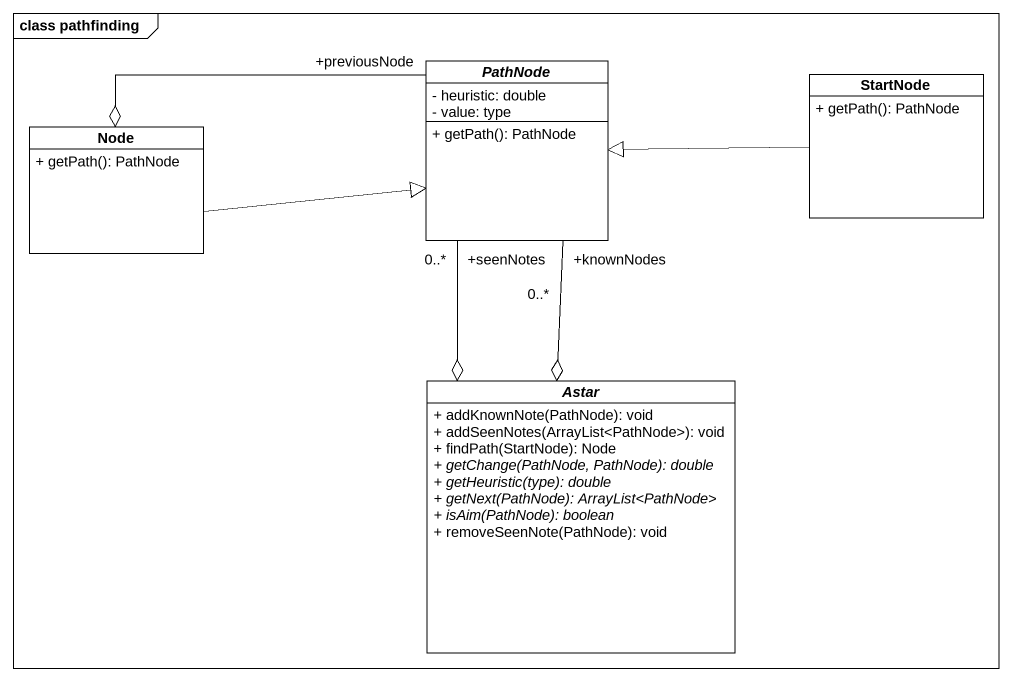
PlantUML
@startuml
mainframe class pathfinding
hide circle
hide empty members
skinparam classAttributeIconSize 0
abstract class PathNode {
  - heuristic: double
  - value: type
  + getPath(): PathNode
}
class StartNode {
  + getPath(): PathNode
}
class "Node" as Node_ {
  + getPath(): PathNode
}
abstract class Astar {
  + addKnownNote(PathNode): void
  + addSeenNotes(ArrayList<PathNode>): void
  + findPath(StartNode): Node
  {abstract} + getChange(PathNode, PathNode): double
  {abstract} + getHeuristic(type): double
  {abstract} + getNext(PathNode): ArrayList<PathNode>
  {abstract} + isAim(PathNode): boolean
  + removeSeenNote(PathNode): void
}
PathNode "+previousNode" -left-o Node_
PathNode "+seenNotes\n0..*" --o Astar
PathNode "+knownNodes\n0..*" --o Astar
StartNode -left-|> PathNode
Node_ -right-|> PathNode
@enduml
